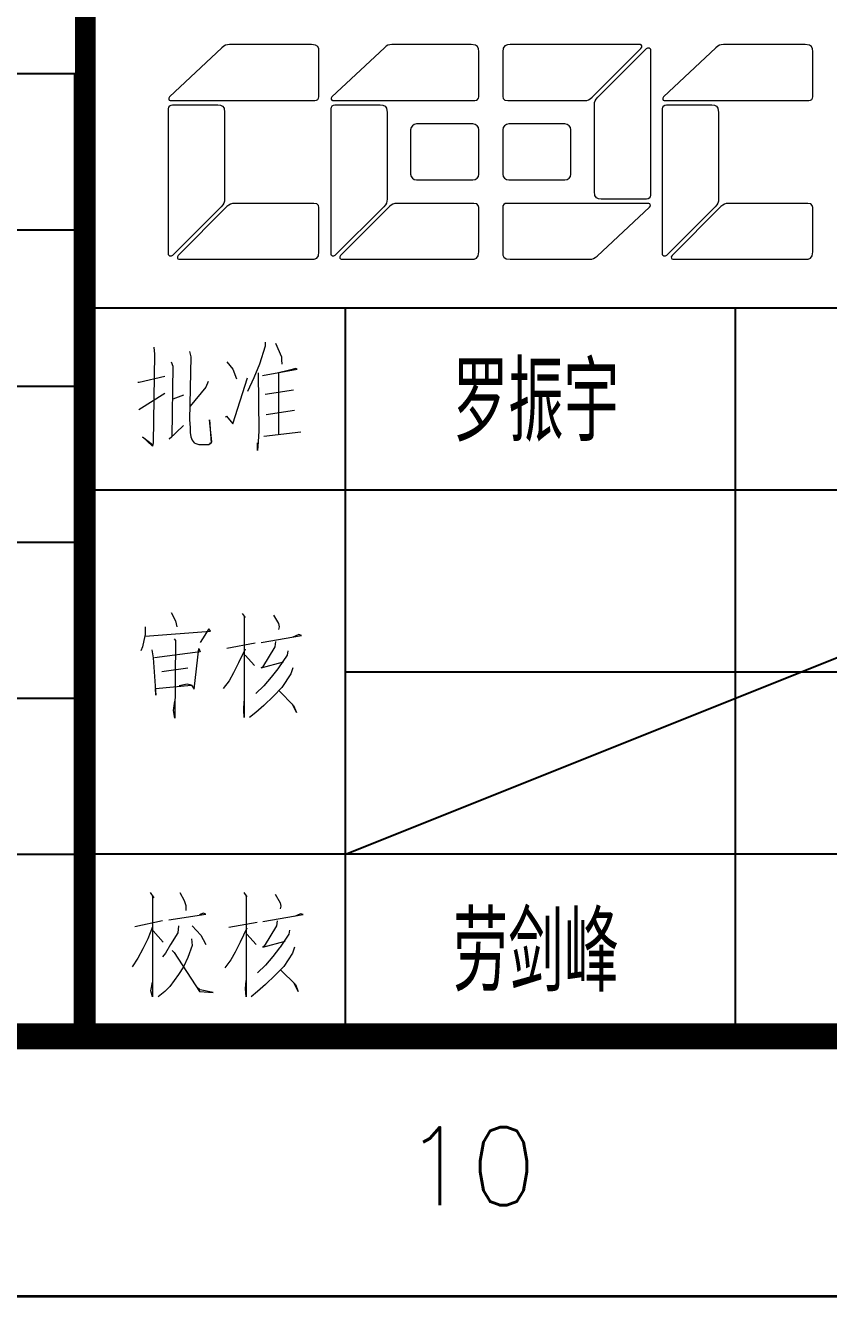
# Model space of a CAD drawing. Header units: millimetres. Extents: x 172649 to 472543, y 238332 to 449264.
# Drawn here: x 239302 to 240847, y 238452 to 240898 of the extents above; entities that cross this region are included whole.
import ezdxf
from ezdxf.enums import TextEntityAlignment as Align

# ---------------------------------------------------------------- set-up
doc = ezdxf.new("R2010")
doc.units = ezdxf.units.MM
doc.header["$LTSCALE"] = 1000
for name, color, linetype in [('HQ1', 7, 'Continuous'), ('PUB_HATCH', 8, 'Continuous'), ('PUB_TEXT', 7, 'Continuous')]:
    doc.layers.add(name, color=color, linetype=linetype)
doc.styles.add('HZ', font='geditxt.shx', dxfattribs={"width": 0.75, "bigfont": 'hzfs_1.shx'})
doc.styles.get("Standard").update_dxf_attribs({"font": 'txt', "bigfont": 'gbcbig.shx'})

# ---------------------------------------------------------------- blocks, each defined once
blk = doc.blocks.new('GEDI_WK_A1')
at = {"color": 3}
for points, const_width in [([(0, 0), (841, 0), (841, 594), (0, 594)], 0.1), ([(25, 10), (831, 10), (831, 584), (25, 584)], 1)]:
    blk.add_lwpolyline(points, close=True, dxfattribs=dict(at, const_width=const_width))
blk.add_text('10', height=3, dxfattribs=at).set_placement((665.792, 5), align=Align.MIDDLE)
blk = doc.blocks.new('GEDI_HQ1_2012')
at = {"layer": 'HQ1', "color": 2}
for p, q in [((0, 37), (-65, 37)), ((0, 0), (0, 37)), ((-65, 31), (0, 31)), ((-65, 25), (0, 25)), ((-65, 19), (0, 19)), ((-65, 13), (0, 13)), ((-65, 7), (0, 7)), ((0, 0), (0, 7)), ((-65, 0), (0, 0))]:
    blk.add_line(p, q, dxfattribs=at)
blk = doc.blocks.new('LOGO_CEEC_2014')
at = {"lineweight": 0}
for points in [[(8.984, 8.126), (8.984, 8.044), (8.916, 7.977), (8.831, 7.977), (8.831, 7.977), (3.261, 7.977), (3.261, 7.977), (3.216, 7.977), (3.17, 8.06), (3.237, 8.126), (3.237, 8.126), (5.253, 10.002), (5.253, 10.002), (5.352, 10.103), (5.423, 10.128), (5.545, 10.128), (5.545, 10.128), (8.693, 10.128), (8.693, 10.128), (8.955, 10.128), (8.984, 10.01), (8.984, 9.866), (8.984, 9.866), (8.984, 8.126), (8.984, 8.126)], [(15.131, 8.126), (15.131, 8.044), (15.063, 7.977), (14.981, 7.977), (14.981, 7.977), (9.506, 7.977), (9.506, 7.977), (9.462, 7.977), (9.418, 8.06), (9.484, 8.126), (9.484, 8.126), (11.499, 10.002), (11.499, 10.002), (11.599, 10.103), (11.672, 10.128), (11.79, 10.128), (11.79, 10.128), (14.842, 10.128), (14.842, 10.128), (15.105, 10.128), (15.131, 10.01), (15.131, 9.866), (15.131, 9.866), (15.131, 8.126), (15.131, 8.126)], [(16.049, 9.845), (16.049, 10.089), (16.19, 10.128), (16.333, 10.128), (16.333, 10.128), (21.343, 10.128), (21.343, 10.128), (21.385, 10.128), (21.431, 10.045), (21.367, 9.981), (21.367, 9.981), (19.487, 8.102), (19.487, 8.102), (19.392, 8.002), (19.318, 7.977), (19.198, 7.977), (19.198, 7.977), (16.248, 7.977), (16.248, 7.977), (16.043, 7.977), (16.049, 8.095), (16.049, 8.24), (16.049, 8.24), (16.049, 9.845), (16.049, 9.845)], [(21.584, 4.185), (21.665, 4.185), (21.731, 4.253), (21.731, 4.336), (21.731, 4.336), (21.731, 9.953), (21.731, 9.953), (21.731, 9.997), (21.648, 10.042), (21.584, 9.976), (21.584, 9.976), (19.704, 8.105), (19.704, 8.105), (19.604, 8.005), (19.578, 7.935), (19.578, 7.815), (19.578, 7.815), (19.578, 4.478), (19.578, 4.478), (19.578, 4.213), (19.696, 4.185), (19.843, 4.185), (19.843, 4.185), (21.584, 4.185), (21.584, 4.185)], [(27.975, 8.126), (27.975, 8.044), (27.912, 7.977), (27.828, 7.977), (27.828, 7.977), (22.256, 7.977), (22.256, 7.977), (22.213, 7.977), (22.168, 8.06), (22.232, 8.126), (22.232, 8.126), (24.248, 10.002), (24.248, 10.002), (24.348, 10.103), (24.42, 10.128), (24.54, 10.128), (24.54, 10.128), (27.687, 10.128), (27.687, 10.128), (27.953, 10.128), (27.975, 10.01), (27.975, 9.866), (27.975, 9.866), (27.975, 8.126), (27.975, 8.126)], [(3.355, 7.813), (3.272, 7.813), (3.203, 7.746), (3.203, 7.664), (3.203, 7.664), (3.203, 2.048), (3.203, 2.048), (3.203, 2.004), (3.289, 1.958), (3.355, 2.023), (3.355, 2.023), (5.229, 3.896), (5.229, 3.896), (5.329, 3.995), (5.356, 4.067), (5.356, 4.185), (5.356, 4.185), (5.356, 7.523), (5.356, 7.523), (5.356, 7.787), (5.237, 7.813), (5.092, 7.813), (5.092, 7.813), (3.355, 7.813), (3.355, 7.813)], [(9.6, 7.813), (9.518, 7.813), (9.45, 7.746), (9.45, 7.664), (9.45, 7.664), (9.45, 2.048), (9.45, 2.048), (9.45, 2.004), (9.533, 1.958), (9.6, 2.023), (9.6, 2.023), (11.478, 3.896), (11.478, 3.896), (11.576, 3.995), (11.601, 4.067), (11.601, 4.185), (11.601, 4.185), (11.601, 7.523), (11.601, 7.523), (11.601, 7.787), (11.483, 7.813), (11.339, 7.813), (11.339, 7.813), (9.6, 7.813), (9.6, 7.813)], [(22.349, 7.813), (22.267, 7.813), (22.197, 7.746), (22.197, 7.664), (22.197, 7.664), (22.197, 2.048), (22.197, 2.048), (22.197, 2.004), (22.284, 1.958), (22.349, 2.023), (22.349, 2.023), (24.227, 3.896), (24.227, 3.896), (24.326, 3.995), (24.35, 4.067), (24.35, 4.185), (24.35, 4.185), (24.35, 7.523), (24.35, 7.523), (24.35, 7.787), (24.234, 7.813), (24.087, 7.813), (24.087, 7.813), (22.349, 7.813), (22.349, 7.813)], [(15.131, 5.152), (15.131, 5.025), (15.028, 4.923), (14.902, 4.923), (14.902, 4.923), (12.737, 4.923), (12.737, 4.923), (12.611, 4.923), (12.508, 5.025), (12.508, 5.152), (12.508, 5.152), (12.508, 6.847), (12.508, 6.847), (12.508, 6.974), (12.611, 7.077), (12.737, 7.077), (12.737, 7.077), (14.902, 7.077), (14.902, 7.077), (15.028, 7.077), (15.131, 6.974), (15.131, 6.847), (15.131, 6.847), (15.131, 5.152), (15.131, 5.152)], [(18.672, 5.152), (18.672, 5.025), (18.566, 4.923), (18.443, 4.923), (18.443, 4.923), (16.28, 4.923), (16.28, 4.923), (16.153, 4.923), (16.049, 5.025), (16.049, 5.152), (16.049, 5.152), (16.049, 6.847), (16.049, 6.847), (16.049, 6.974), (16.153, 7.077), (16.28, 7.077), (16.28, 7.077), (18.443, 7.077), (18.443, 7.077), (18.566, 7.077), (18.672, 6.974), (18.672, 6.847), (18.672, 6.847), (18.672, 5.152), (18.672, 5.152)], [(8.984, 2.156), (8.984, 1.911), (8.843, 1.872), (8.701, 1.872), (8.701, 1.872), (3.591, 1.872), (3.591, 1.872), (3.551, 1.872), (3.503, 1.957), (3.566, 2.02), (3.566, 2.02), (5.447, 3.898), (5.447, 3.898), (5.545, 3.995), (5.614, 4.024), (5.736, 4.024), (5.736, 4.024), (8.785, 4.024), (8.785, 4.024), (8.988, 4.024), (8.984, 3.905), (8.984, 3.76), (8.984, 3.76), (8.984, 2.156), (8.984, 2.156)], [(15.131, 2.156), (15.131, 1.911), (14.992, 1.872), (14.848, 1.872), (14.848, 1.872), (9.839, 1.872), (9.839, 1.872), (9.796, 1.872), (9.749, 1.957), (9.813, 2.02), (9.813, 2.02), (11.692, 3.898), (11.692, 3.898), (11.79, 3.995), (11.862, 4.024), (11.984, 4.024), (11.984, 4.024), (14.934, 4.024), (14.934, 4.024), (15.139, 4.024), (15.131, 3.905), (15.131, 3.76), (15.131, 3.76), (15.131, 2.156), (15.131, 2.156)], [(16.049, 3.874), (16.049, 3.957), (16.12, 4.024), (16.199, 4.024), (16.199, 4.024), (21.676, 4.024), (21.676, 4.024), (21.718, 4.024), (21.763, 3.94), (21.698, 3.874), (21.698, 3.874), (19.68, 1.998), (19.68, 1.998), (19.58, 1.898), (19.509, 1.872), (19.392, 1.872), (19.392, 1.872), (16.343, 1.872), (16.343, 1.872), (16.077, 1.872), (16.049, 1.989), (16.049, 2.135), (16.049, 2.135), (16.049, 3.874), (16.049, 3.874)], [(27.975, 2.156), (27.975, 1.911), (27.838, 1.872), (27.695, 1.872), (27.695, 1.872), (22.588, 1.872), (22.588, 1.872), (22.544, 1.872), (22.501, 1.957), (22.564, 2.02), (22.564, 2.02), (24.443, 3.898), (24.443, 3.898), (24.54, 3.995), (24.612, 4.024), (24.732, 4.024), (24.732, 4.024), (27.78, 4.024), (27.78, 4.024), (27.985, 4.024), (27.975, 3.905), (27.975, 3.76), (27.975, 3.76), (27.975, 2.156), (27.975, 2.156)]]:
    blk.add_open_spline(points, degree=3, knots=[0, 0, 0, 0, 1, 1, 1, 2, 2, 2, 3, 3, 3, 4, 4, 4, 5, 5, 5, 6, 6, 6, 7, 7, 7, 8, 8, 8, 8], dxfattribs=at)

msp = doc.modelspace()

# ---------------------------------------------------------------- linework, layer by layer
at = {"color": 2}
for p, q in [((248417.7, 240354.4), (239417.7, 240354.4)), ((239917.7, 238954.4), (239917.7, 240354.4)), ((240667.7, 238954.4), (240667.7, 240354.4)), ((243917.7, 240004.4), (239417.7, 240004.4)), ((248417.7, 239654.4), (239917.7, 239654.4)), ((248417.7, 239304.4), (239417.7, 239304.4))]:
    msp.add_line(p, q, dxfattribs=at)
at = {"color": 7}
msp.add_line((248417.7, 238954.4), (239417.7, 238954.4), dxfattribs=at)
at = {"color": 2, "const_width": 40}
msp.add_lwpolyline([(239417.7, 238954.4), (239417.7, 240954.4)], dxfattribs=at)
at = {"color": 7, "lineweight": 0}
for points in [[(239549.2, 240278.9), (239550.8, 240265.9), (239548, 240095.4), (239546.5, 240088.7), (239527.3, 240106.7), (239546.5, 240092.2)], [(239617.8, 240270.6), (239620.6, 240260.8), (239617.8, 240139.7), (239619, 240124.8), (239619, 240115), (239620.6, 240106.7), (239623.3, 240100.5), (239627.2, 240095.4), (239630.4, 240093.8), (239635.9, 240092.2), (239641.4, 240092.2), (239655.1, 240092.2), (239659.4, 240095.4), (239661, 240096.9), (239656.6, 240139.7), (239659.4, 240095.4), (239656.6, 240093.8)], [(239763.7, 240288.7), (239763.7, 240280.8), (239752.7, 240246.3), (239741.7, 240220.1), (239729.2, 240193.8)], [(239783.3, 240287.1), (239794.7, 240260.8), (239794.7, 240254.6), (239795.8, 240246.3)], [(239582.9, 240251), (239585.7, 240242.8), (239584.1, 240106.7), (239578.6, 240102), (239606.5, 240128.3)], [(239690, 240251), (239701.3, 240236.5), (239708, 240218.5)], [(239518.6, 240211.8), (239521.4, 240211.8), (239570.4, 240223.2)], [(239687.2, 240144.4), (239688.8, 240146.3), (239701.3, 240131.4), (239729.2, 240220.1)], [(239750, 240229.9), (239751.5, 240118.5), (239750, 240096.9), (239748.4, 240080.5), (239748.4, 240095.4)], [(239758.2, 240224.8), (239825.2, 240236.5), (239822.5, 240238.1), (239810, 240234.6), (239788.8, 240229.9), (239788.8, 240111.8)], [(239653.9, 240213.4), (239649.6, 240202), (239619, 240165.9)], [(239763.7, 240188.7), (239818.2, 240196.9)], [(239520.2, 240159.3), (239570.4, 240190.6)], [(239606.5, 240187.1), (239585.7, 240178.9)], [(239765.3, 240149.5), (239819.8, 240157.7)], [(239760.9, 240108.3), (239832.3, 240116.5)], [(239582.9, 239769.1), (239591.2, 239752.7), (239593.9, 239741.3)], [(239719.4, 239767.2), (239724.9, 239759.3), (239723.3, 239760.9), (239723.3, 239567.2), (239722.1, 239582.1), (239723.3, 239598.6)], [(239779.4, 239764), (239788.8, 239747.6), (239790.4, 239741.3), (239788.8, 239736.2)], [(239532.7, 239741.3), (239532.7, 239726.4), (239530, 239715), (239527.3, 239703.3), (239524.5, 239695)], [(239532.7, 239723.3), (239658.2, 239733.1), (239655.1, 239737.8), (239638.6, 239711.5)], [(239588.4, 239718.2), (239591.2, 239715), (239590, 239565.6), (239586.9, 239580.5), (239590, 239598.6)], [(239744.5, 239709.9), (239690, 239700.1)], [(239755.5, 239711.5), (239833.5, 239724.8), (239828, 239726.4), (239816.6, 239721.3)], [(239783.3, 239713.1), (239782.1, 239703.3), (239758.2, 239664.1), (239755.5, 239662.5), (239798.6, 239673.9)], [(239545.3, 239697), (239548, 239682.1), (239553.5, 239609.9), (239552.3, 239622.9), (239621.7, 239629.6), (239613.5, 239631.1), (239598.2, 239628)], [(239621.7, 239629.6), (239627.2, 239621.3), (239635.9, 239700.1), (239638.6, 239693.5), (239550.8, 239682.1)], [(239724.9, 239698.6), (239712.3, 239672.3), (239702.5, 239652.7), (239694.3, 239637.8), (239682.9, 239622.9)], [(239724.9, 239687.2), (239742.9, 239667.2)], [(239807.2, 239695), (239805.6, 239687.2), (239788.8, 239662.5), (239787.6, 239660.9), (239775.1, 239644.5), (239760.9, 239628), (239745.7, 239613.1)], [(239564.9, 239655.8), (239614.7, 239662.5)], [(239816.6, 239662.5), (239812.7, 239651.1), (239795.8, 239624.8), (239779.4, 239608.4), (239760.9, 239590.3), (239745.7, 239577), (239733.1, 239567.2)], [(239790.4, 239618.2), (239818.2, 239590.3), (239823.7, 239577), (239815.4, 239593.5)], [(239542.4, 239230.4), (239549.5, 239220.6), (239546.7, 239223.7), (239546.7, 239030.4), (239543.6, 239041.8), (239546.7, 239058.3)], [(239599.6, 239230.4), (239607.9, 239215.5), (239610.6, 239205.7), (239610.6, 239195.9)], [(239722.7, 239230.4), (239728.2, 239222.6), (239726.6, 239224.1), (239726.6, 239030.4), (239725.4, 239045.3), (239726.6, 239061.8)], [(239782.7, 239227.3), (239792.1, 239210.8), (239793.6, 239204.5), (239792.1, 239199.4)], [(239578.5, 239177.9), (239649.4, 239189.2), (239644, 239191.2), (239636.9, 239187.7)], [(239565.9, 239176.3), (239513, 239164.9)], [(239596.5, 239166.5), (239595.3, 239153.2), (239581.2, 239130.4), (239571.8, 239114), (239565.9, 239107.3)], [(239623.2, 239166.5), (239640, 239148.5), (239644, 239140.2), (239649.4, 239130.4)], [(239747.8, 239173.2), (239693.3, 239163.4)], [(239758.7, 239174.7), (239836.8, 239188.1), (239831.3, 239189.6), (239819.9, 239184.5)], [(239786.6, 239176.3), (239785.4, 239166.5), (239761.5, 239127.3), (239758.7, 239125.7), (239801.9, 239137.1)], [(239546.7, 239164.9), (239538.1, 239141.8), (239528.3, 239122.2), (239518.9, 239104.2), (239507.5, 239087.7)], [(239547.9, 239156.7), (239567.5, 239135.1)], [(239621.6, 239141.8), (239623.2, 239128.9), (239614.9, 239105.7), (239606.3, 239087.7), (239596.5, 239073.2), (239588.3, 239061.4), (239580, 239050), (239570.2, 239040.2), (239557.7, 239030.4)], [(239728.2, 239161.8), (239715.6, 239135.5), (239705.8, 239115.9), (239697.6, 239101), (239686.2, 239086.1)], [(239728.2, 239150.4), (239746.2, 239130.4)], [(239810.5, 239158.3), (239808.9, 239150.4), (239792.1, 239125.7), (239790.9, 239124.1), (239778.3, 239107.7), (239764.2, 239091.2), (239748.9, 239076.3)], [(239584.4, 239119.1), (239588.3, 239115.5), (239636.9, 239040.2), (239663.6, 239038.7), (239638.5, 239043.4), (239631.4, 239050)], [(239819.9, 239125.7), (239816, 239114.3), (239799.1, 239088.1), (239782.7, 239071.6), (239764.2, 239053.6), (239748.9, 239040.2), (239736.4, 239030.4)], [(239793.6, 239081.4), (239821.5, 239053.6), (239827, 239040.2), (239818.7, 239056.7)]]:
    msp.add_lwpolyline(points, dxfattribs=at)
at = {"layer": 'PUB_HATCH'}
msp.add_line((239917.7, 239304.4), (241667.7, 240004.4), dxfattribs=at)

# ---------------------------------------------------------------- block references
at = {"xscale": 50, "yscale": 50, "zscale": 50}
for name, p in [('GEDI_WK_A1', (206867.7, 238454.4)), ('LOGO_CEEC_2014', (239417.7, 240354.4)), ('GEDI_HQ1_2012', (239397.7, 238954.4))]:
    msp.add_blockref(name, p, dxfattribs=at)

# ---------------------------------------------------------------- texts
at = {"layer": 'PUB_TEXT', "style": 'HZ', "width": 0.7}
for s, p in [('罗振宇', (240124.5, 240097.7)), ('劳剑峰', (240124.5, 239039.9))]:
    msp.add_text(s, height=152.13, dxfattribs=at).set_placement(p)

doc.saveas('drawing.dxf')
